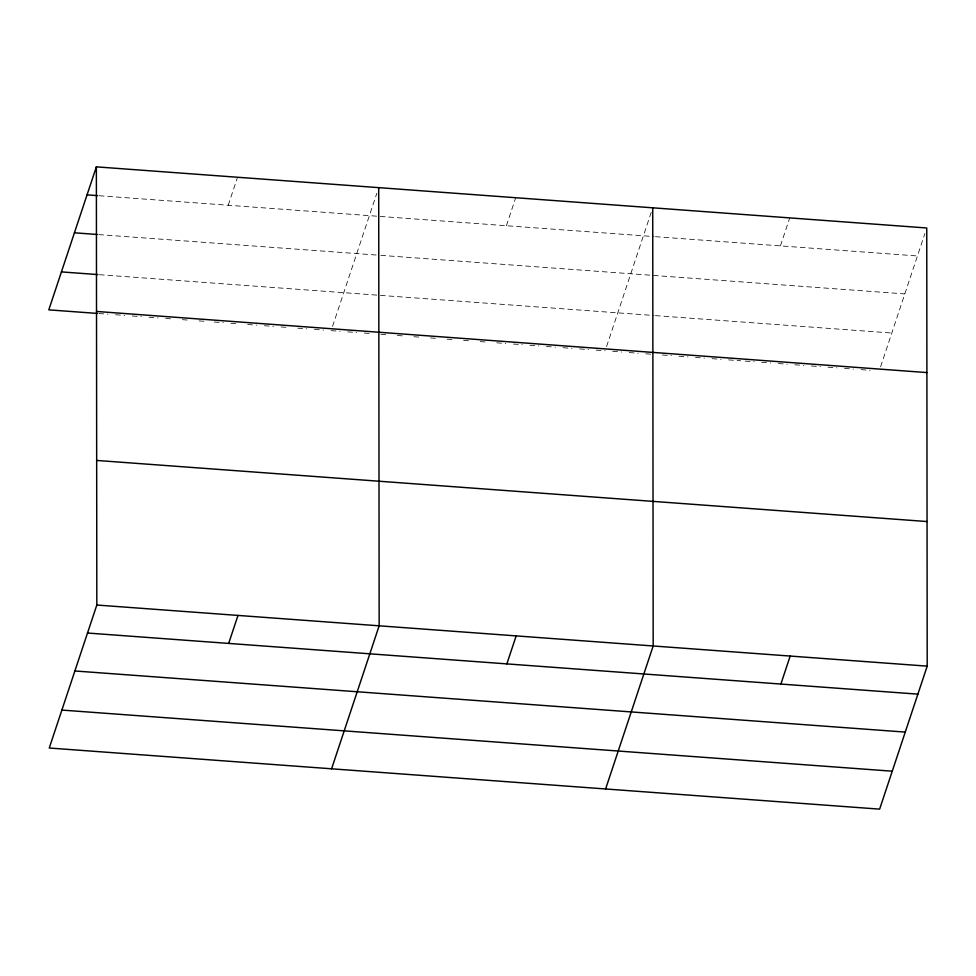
<?xml version="1.0" encoding="UTF-8"?>
<svg xmlns="http://www.w3.org/2000/svg" width="976" height="976" viewBox="0 0 976 976"><rect width="100%" height="100%" fill="white"/><g stroke="black" fill="none" stroke-linecap="round" stroke-linejoin="round"><path stroke-width="0.73" stroke-dasharray="4.88 3.66" d="M228.213 205.241L237.534 177.242M332.535 326.411L376.834 193.236M506.398 225.724L515.706 197.725M606.56 346.578L652.261 209.206M780.422 245.891L789.73 217.892M880.584 366.756L924.882 233.581M99.198 195.749L653.944 236.582M655.457 236.692L917.44 255.968M98.722 234.594L379.347 255.248M380.847 255.358L904.813 293.922M99.369 274.695L653.92 315.504M655.421 315.626L891.808 333.023M98.893 313.54L107.994 314.211M115.583 314.76L124.696 315.431M132.285 315.992L141.398 316.663M148.986 317.224L158.088 317.895M165.676 318.457L173.264 319.006M182.378 319.677L188.441 320.128M199.067 320.909L206.656 321.47M214.256 322.031L223.358 322.702M230.946 323.251L238.534 323.812M247.648 324.483L256.749 325.154M264.337 325.716L273.451 326.387M281.039 326.948L288.628 327.497M297.741 328.168L306.842 328.839M314.431 329.4L323.544 330.071M331.132 330.632L340.16 331.291M347.688 331.852L356.728 332.511M364.255 333.072L371.783 333.621M380.811 334.292L388.338 334.841M397.378 335.5L404.906 336.061M413.934 336.72L421.473 337.281M430.501 337.94L438.029 338.501M447.069 339.16L454.596 339.721M463.624 340.38L471.152 340.941M480.192 341.6L487.719 342.161M496.747 342.82L505.788 343.491M513.315 344.04L522.343 344.699M529.87 345.26L538.911 345.919M546.438 346.48L555.466 347.139M562.993 347.7L572.034 348.359M579.561 348.92L588.589 349.579M596.116 350.14L605.157 350.799M612.684 351.348L621.712 352.019M629.239 352.568L638.28 353.239M645.807 353.788L651.834 354.239M662.375 355.008L671.403 355.679M678.93 356.228L687.97 356.899M695.498 357.448L704.526 358.119M712.053 358.668L721.093 359.327M728.621 359.888L740.662 360.778M745.176 361.108L754.216 361.767M761.744 362.328L770.772 362.987M778.299 363.548L787.339 364.207M794.867 364.768L803.895 365.427M811.422 365.976L820.462 366.647M827.99 367.196L837.018 367.867M844.545 368.416L853.585 369.087M861.113 369.636L870.153 370.307"/><path stroke-width="1.46" d="M96.368 166.859L96.819 605.035L49.251 748.019L879.632 809.141L927.2 666.144L926.749 227.981L96.368 166.859L48.8 309.856L97.368 313.43M228.677 643.416L237.985 615.417M331.584 768.807L379.152 625.811L378.7 187.636M506.849 663.9L516.158 635.901M605.608 788.974L653.176 645.978L652.724 207.803M780.873 684.066L790.182 656.067M87.059 194.858L97.673 195.639M74.432 232.8L97.197 234.484M61.427 271.901L97.856 274.585M96.514 311.454L926.895 372.576M96.673 460.44L927.054 521.55M96.819 605.035L927.2 666.144M87.511 633.034L917.891 694.143M74.884 670.976L905.264 732.098M61.878 710.077L892.259 771.199"/></g></svg>
